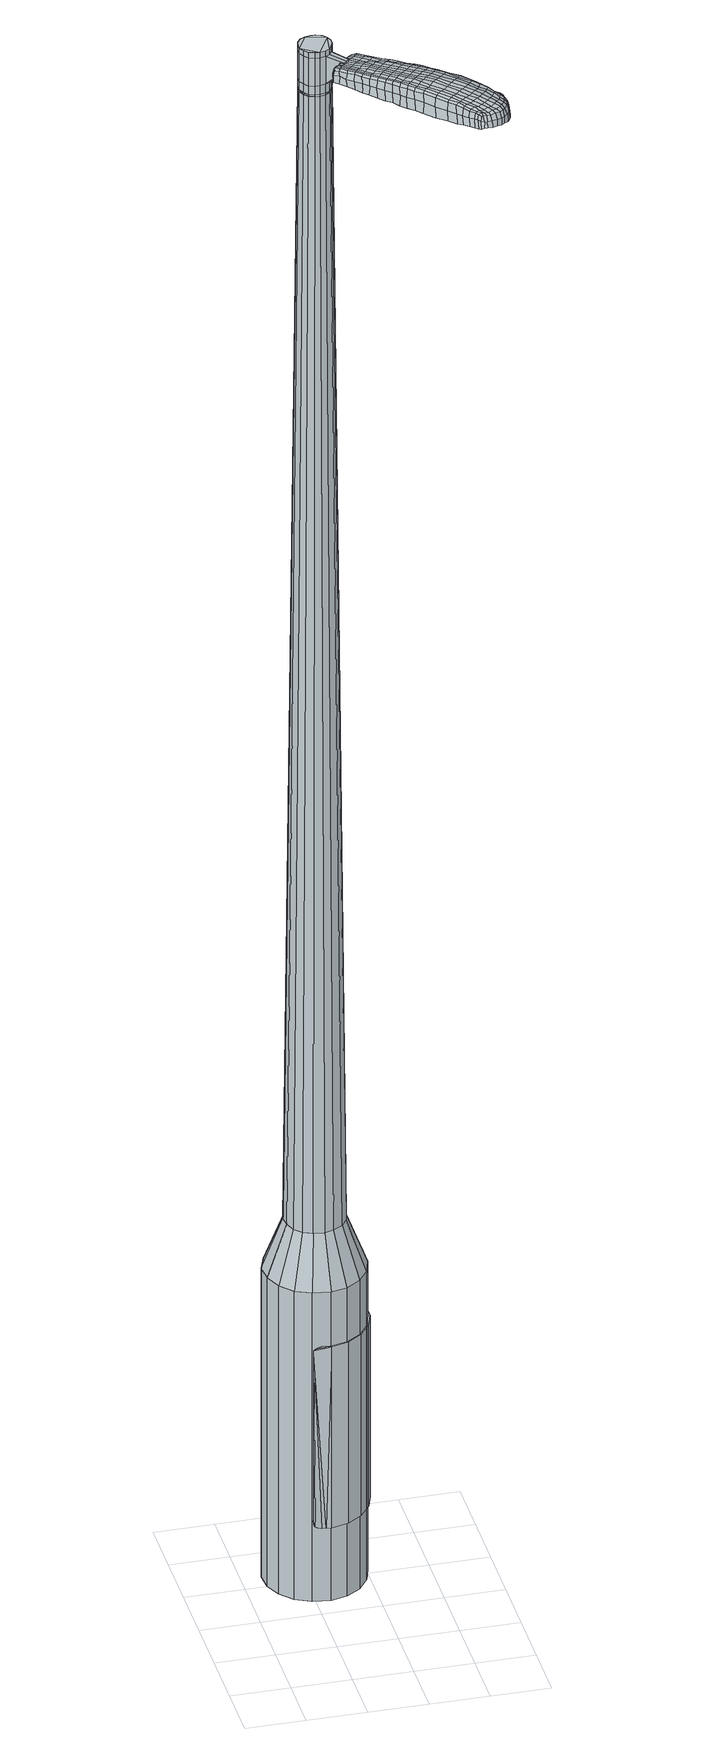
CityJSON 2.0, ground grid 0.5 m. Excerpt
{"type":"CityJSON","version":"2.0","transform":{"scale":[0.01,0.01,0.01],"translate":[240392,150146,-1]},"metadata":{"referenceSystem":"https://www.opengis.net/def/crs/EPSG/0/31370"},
"CityObjects":{
"object1":{"type":"GenericCityObject","attributes":{"cluster":937,"mean_distance_to_centroid":0.138,"new_centroid_x":240392.57,"new_centroid_y":150147.6,"mean_distance_to_camera":4.76,"H1":-11.24,"H2":6.72,"Z_final":114.76,"cluster2":-1,"proj_x":240388.81,"proj_y":150151.13,"id_line":64296,"bearing_l":223.19,"distance":5.16,"orientation":"left","G_obj":313.19},"geometry":[{"type":"MultiSurface","lod":"2","boundaries":[[[0,1,2,3]],[[1,4,5,2]],[[4,6,7,5]],[[6,8,9,7]],[[8,10,11,9]],[[10,12,13,11]],[[12,14,15,13]],[[14,16,17,15]],[[16,18,19,17]],[[18,20,21,19]],[[20,22,23,21]],[[22,24,25,23]],[[24,26,27,25]],[[26,28,29,27]],[[28,30,31,29]],[[30,32,33,31]],[[32,34,35,33]],[[34,0,3,35]],[[36,37,38,39]],[[38,40,41,42]],[[41,43,42]],[[42,44,45,46]],[[45,47,46]],[[46,48,49,50]],[[49,51,50]],[[42,46,50,38]],[[50,52,39,38]],[[53,36,39]],[[2,5,7,35]],[[7,9,11,15]],[[11,13,15]],[[15,17,19,23]],[[19,21,23]],[[23,25,27,31]],[[27,29,31]],[[15,23,31,7]],[[31,33,35,7]],[[3,2,35]],[[1,0,54,55]],[[0,34,56,54]],[[34,32,57,56]],[[32,30,58,57]],[[30,28,59,58]],[[28,26,60,59]],[[26,24,61,60]],[[24,22,62,61]],[[22,20,63,62]],[[20,18,64,63]],[[18,16,65,64]],[[16,14,66,65]],[[14,12,67,66]],[[12,10,68,67]],[[10,8,69,68]],[[8,6,70,69]],[[6,4,71,70]],[[4,1,55,71]],[[55,54,72,73]],[[54,56,74,72]],[[56,57,75,74]],[[57,58,76,75]],[[58,59,77,76]],[[59,60,78,77]],[[60,61,79,78]],[[61,62,80,79]],[[62,63,81,80]],[[63,64,82,81]],[[64,65,83,82]],[[65,66,84,83]],[[66,67,85,84]],[[67,68,86,85]],[[68,69,87,86]],[[69,70,88,87]],[[70,71,89,88]],[[71,55,73,89]],[[90,91,92,73]],[[74,93,91,90]],[[94,95,93,74]],[[96,97,95,94]],[[98,99,97,96]],[[100,101,99,98]],[[102,103,101,100]],[[80,104,103,102]],[[81,105,104,80]],[[106,107,105,81]],[[108,109,107,106]],[[110,111,109,108]],[[112,113,111,110]],[[114,115,113,112]],[[116,117,115,114]],[[118,119,117,116]],[[89,120,119,118]],[[73,92,120,89]],[[121,122,123,124]],[[125,121,124,126]],[[127,125,126,128]],[[129,127,128,130]],[[131,129,130,132]],[[133,131,132,134]],[[135,133,134,136]],[[137,135,136,138]],[[139,137,138,140]],[[141,139,140,142]],[[143,141,142,144]],[[145,143,144,146]],[[147,145,146,148]],[[149,147,148,150]],[[151,149,150,152]],[[153,151,152,154]],[[72,90,73]],[[72,74,90]],[[75,94,74]],[[75,76,96,94]],[[76,77,98,96]],[[77,78,100,98]],[[78,79,102,100]],[[79,80,102]],[[82,106,81]],[[82,83,108,106]],[[83,84,110,108]],[[84,85,112,110]],[[85,86,114,112]],[[86,87,116,114]],[[87,88,118,116]],[[88,89,118]],[[155,92,91]],[[156,119,120]],[[156,157,117,119]],[[157,158,115,117]],[[158,159,113,115]],[[159,160,111,113]],[[160,161,109,111]],[[161,162,107,109]],[[162,105,107]],[[163,103,104]],[[163,164,101,103]],[[164,165,99,101]],[[165,166,97,99]],[[166,167,95,97]],[[167,93,95]],[[155,91,93]],[[39,52,153,168]],[[92,155,169,154]],[[53,39,168,122]],[[155,93,123,169]],[[36,53,122,121]],[[93,167,124,123]],[[37,36,121,125]],[[167,166,126,124]],[[38,37,125,127]],[[166,165,128,126]],[[40,38,127,129]],[[165,164,130,128]],[[41,40,129,131]],[[164,163,132,130]],[[43,41,131,133]],[[163,104,134,132]],[[42,43,133,135]],[[104,105,136,134]],[[44,42,135,137]],[[105,162,138,136]],[[45,44,137,139]],[[162,161,140,138]],[[47,45,139,141]],[[161,160,142,140]],[[46,47,141,143]],[[160,159,144,142]],[[48,46,143,145]],[[159,158,146,144]],[[49,48,145,147]],[[158,157,148,146]],[[51,49,147,149]],[[157,156,150,148]],[[50,51,149,151]],[[156,120,152,150]],[[52,50,151,153]],[[120,92,154,152]],[[153,154,170,171]],[[154,169,172,170]],[[169,123,173,172]],[[123,122,174,173]],[[122,168,175,174]],[[168,153,171,175]],[[176,177,178,179]],[[180,176,179,181]],[[176,180,182,183]],[[177,176,183,184]],[[185,186,187,188]],[[189,185,188,190]],[[185,189,191,192]],[[186,185,192,193]],[[194,195,196,197]],[[198,194,197,199]],[[194,198,200,201]],[[195,194,201,202]],[[203,204,205,206]],[[207,203,206,208]],[[203,207,209,210]],[[204,203,210,211]],[[212,213,214,215]],[[216,212,215,217]],[[212,216,218,219]],[[213,212,219,220]],[[221,222,223,224]],[[225,221,224,226]],[[221,225,227,228]],[[222,221,228,229]],[[230,231,232,233]],[[222,230,233,223]],[[230,222,229,234]],[[231,230,234,235]],[[236,237,238,239]],[[231,236,239,232]],[[236,231,235,240]],[[237,236,240,241]],[[242,180,181,243]],[[237,242,243,238]],[[242,237,241,244]],[[180,242,244,182]],[[245,246,247,248]],[[249,245,248,250]],[[245,249,251,252]],[[246,245,252,253]],[[254,255,256,257]],[[246,254,257,247]],[[254,246,253,258]],[[255,254,258,259]],[[260,261,262,263]],[[255,260,263,256]],[[260,255,259,264]],[[261,260,264,265]],[[266,267,268,269]],[[261,266,269,262]],[[266,261,265,270]],[[267,266,270,271]],[[272,177,184,273]],[[267,272,273,268]],[[272,267,271,274]],[[177,272,274,178]],[[275,276,277,278]],[[279,275,278,280]],[[275,279,281,282]],[[276,275,282,283]],[[284,285,286,287]],[[276,284,287,277]],[[284,276,283,288]],[[285,284,288,289]],[[290,291,292,293]],[[285,290,293,286]],[[290,285,289,294]],[[291,290,294,295]],[[296,189,190,297]],[[291,296,297,292]],[[296,291,295,298]],[[189,296,298,191]],[[299,300,301,302]],[[303,299,302,304]],[[299,303,305,306]],[[300,299,306,307]],[[308,309,310,311]],[[300,308,311,301]],[[308,300,307,312]],[[309,308,312,313]],[[314,315,316,317]],[[309,314,317,310]],[[314,309,313,318]],[[315,314,318,319]],[[320,321,322,323]],[[315,320,323,316]],[[320,315,319,324]],[[321,320,324,325]],[[326,186,193,327]],[[321,326,327,322]],[[326,321,325,328]],[[186,326,328,187]],[[329,215,214,330]],[[331,329,330,332]],[[329,331,333,334]],[[215,329,334,217]],[[335,331,332,336]],[[337,335,336,338]],[[335,337,339,340]],[[331,335,340,333]],[[341,337,338,342]],[[343,341,342,344]],[[341,343,345,346]],[[337,341,346,339]],[[347,343,344,348]],[[349,347,348,350]],[[347,349,351,352]],[[343,347,352,345]],[[353,349,350,354]],[[204,353,354,205]],[[353,204,211,355]],[[349,353,355,351]],[[356,357,202,201]],[[358,356,201,200]],[[356,358,359,360]],[[357,356,360,361]],[[362,363,361,360]],[[364,362,360,359]],[[362,364,365,366]],[[363,362,366,367]],[[368,369,367,366]],[[370,368,366,365]],[[368,370,371,372]],[[369,368,372,373]],[[374,375,373,372]],[[376,374,372,371]],[[374,376,209,207]],[[375,374,207,208]],[[377,378,379,380]],[[279,377,380,281]],[[377,279,280,381]],[[378,377,381,382]],[[383,198,199,384]],[[378,383,384,379]],[[383,378,382,385]],[[198,383,385,200]],[[386,387,388,389]],[[225,386,389,227]],[[386,225,226,390]],[[387,386,390,391]],[[392,393,394,395]],[[387,392,395,388]],[[392,387,391,396]],[[393,392,396,397]],[[398,195,202,399]],[[393,398,399,394]],[[398,393,397,400]],[[195,398,400,196]],[[401,402,403,404]],[[183,401,404,184]],[[401,183,182,405]],[[402,401,405,406]],[[407,408,409,410]],[[402,407,410,403]],[[407,402,406,411]],[[408,407,411,412]],[[413,206,205,414]],[[408,413,414,409]],[[413,408,412,415]],[[206,413,415,208]],[[416,417,418,419]],[[188,416,419,190]],[[416,188,187,420]],[[417,416,420,421]],[[422,210,209,423]],[[417,422,423,418]],[[422,417,421,424]],[[210,422,424,211]],[[425,426,427,428]],[[303,425,428,305]],[[425,303,304,429]],[[426,425,429,430]],[[431,216,217,432]],[[426,431,432,427]],[[431,426,430,433]],[[216,431,433,218]],[[434,435,436,437]],[[249,434,437,251]],[[434,249,250,438]],[[435,434,438,439]],[[440,441,442,443]],[[435,440,443,436]],[[440,435,439,444]],[[441,440,444,445]],[[446,213,220,447]],[[441,446,447,442]],[[446,441,445,448]],[[213,446,448,214]],[[449,450,439,438]],[[248,449,438,250]],[[449,248,247,451]],[[450,449,451,452]],[[453,454,445,444]],[[450,453,444,439]],[[453,450,452,455]],[[454,453,455,456]],[[457,330,214,448]],[[454,457,448,445]],[[457,454,456,458]],[[330,457,458,332]],[[459,460,461,462]],[[306,459,462,307]],[[459,306,305,428]],[[460,459,428,427]],[[463,334,333,464]],[[460,463,464,461]],[[463,460,427,432]],[[334,463,432,217]],[[465,466,452,451]],[[257,465,451,247]],[[465,257,256,467]],[[466,465,467,468]],[[469,470,456,455]],[[466,469,455,452]],[[469,466,468,471]],[[470,469,471,472]],[[473,336,332,458]],[[470,473,458,456]],[[473,470,472,474]],[[336,473,474,338]],[[475,476,477,478]],[[312,475,478,313]],[[475,312,307,462]],[[476,475,462,461]],[[479,340,339,480]],[[476,479,480,477]],[[479,476,461,464]],[[340,479,464,333]],[[481,482,468,467]],[[263,481,467,256]],[[481,263,262,483]],[[482,481,483,484]],[[485,486,472,471]],[[482,485,471,468]],[[485,482,484,487]],[[486,485,487,488]],[[489,342,338,474]],[[486,489,474,472]],[[489,486,488,490]],[[342,489,490,344]],[[491,492,493,494]],[[318,491,494,319]],[[491,318,313,478]],[[492,491,478,477]],[[495,346,345,496]],[[492,495,496,493]],[[495,492,477,480]],[[346,495,480,339]],[[497,498,484,483]],[[269,497,483,262]],[[497,269,268,499]],[[498,497,499,500]],[[501,502,488,487]],[[498,501,487,484]],[[501,498,500,503]],[[502,501,503,504]],[[505,348,344,490]],[[502,505,490,488]],[[505,502,504,506]],[[348,505,506,350]],[[507,508,509,510]],[[324,507,510,325]],[[507,324,319,494]],[[508,507,494,493]],[[511,352,351,512]],[[508,511,512,509]],[[511,508,493,496]],[[352,511,496,345]],[[513,514,500,499]],[[273,513,499,268]],[[513,273,184,404]],[[514,513,404,403]],[[515,516,504,503]],[[514,515,503,500]],[[515,514,403,410]],[[516,515,410,409]],[[517,354,350,506]],[[516,517,506,504]],[[517,516,409,414]],[[354,517,414,205]],[[518,519,421,420]],[[328,518,420,187]],[[518,328,325,510]],[[519,518,510,509]],[[520,355,211,424]],[[519,520,424,421]],[[520,519,509,512]],[[355,520,512,351]],[[521,522,382,381]],[[278,521,381,280]],[[521,278,277,523]],[[522,521,523,524]],[[525,358,200,385]],[[522,525,385,382]],[[525,522,524,526]],[[358,525,526,359]],[[527,528,529,530]],[[228,527,530,229]],[[527,228,227,389]],[[528,527,389,388]],[[531,532,533,534]],[[528,531,534,529]],[[531,528,388,395]],[[532,531,395,394]],[[535,357,361,536]],[[532,535,536,533]],[[535,532,394,399]],[[357,535,399,202]],[[537,538,524,523]],[[287,537,523,277]],[[537,287,286,539]],[[538,537,539,540]],[[541,364,359,526]],[[538,541,526,524]],[[541,538,540,542]],[[364,541,542,365]],[[543,544,545,546]],[[234,543,546,235]],[[543,234,229,530]],[[544,543,530,529]],[[547,548,549,550]],[[544,547,550,545]],[[547,544,529,534]],[[548,547,534,533]],[[551,363,367,552]],[[548,551,552,549]],[[551,548,533,536]],[[363,551,536,361]],[[553,554,540,539]],[[293,553,539,286]],[[553,293,292,555]],[[554,553,555,556]],[[557,370,365,542]],[[554,557,542,540]],[[557,554,556,558]],[[370,557,558,371]],[[559,560,561,562]],[[240,559,562,241]],[[559,240,235,546]],[[560,559,546,545]],[[563,564,565,566]],[[560,563,566,561]],[[563,560,545,550]],[[564,563,550,549]],[[567,369,373,568]],[[564,567,568,565]],[[567,564,549,552]],[[369,567,552,367]],[[569,570,556,555]],[[297,569,555,292]],[[569,297,190,419]],[[570,569,419,418]],[[571,376,371,558]],[[570,571,558,556]],[[571,570,418,423]],[[376,571,423,209]],[[572,573,406,405]],[[244,572,405,182]],[[572,244,241,562]],[[573,572,562,561]],[[574,575,412,411]],[[573,574,411,406]],[[574,573,561,566]],[[575,574,566,565]],[[576,375,208,415]],[[575,576,415,412]],[[576,575,565,568]],[[375,576,568,373]],[[577,578,579,580]],[[580,579,581,582]],[[583,581,579,584]],[[584,579,578,585]],[[586,587,588,589]],[[589,588,590,591]],[[592,590,588,593]],[[593,588,587,594]],[[595,596,597,598]],[[598,597,599,600]],[[601,599,597,602]],[[602,597,596,603]],[[604,605,606,607]],[[607,606,608,609]],[[610,608,606,611]],[[611,606,605,612]],[[613,614,615,616]],[[616,615,617,618]],[[619,617,615,620]],[[620,615,614,621]],[[622,623,624,625]],[[625,624,626,627]],[[628,626,624,629]],[[629,624,623,630]],[[631,632,633,634]],[[634,633,623,622]],[[630,623,633,635]],[[635,633,632,636]],[[637,638,639,640]],[[640,639,632,631]],[[636,632,639,641]],[[641,639,638,642]],[[582,581,643,644]],[[644,643,638,637]],[[642,638,643,645]],[[645,643,581,583]],[[646,647,648,649]],[[649,648,650,651]],[[652,650,648,653]],[[653,648,647,654]],[[655,656,657,658]],[[658,657,647,646]],[[654,647,657,659]],[[659,657,656,660]],[[661,662,663,664]],[[664,663,656,655]],[[660,656,663,665]],[[665,663,662,666]],[[667,668,669,670]],[[670,669,662,661]],[[666,662,669,671]],[[671,669,668,672]],[[585,578,673,674]],[[674,673,668,667]],[[672,668,673,675]],[[675,673,578,577]],[[676,677,678,679]],[[679,678,680,681]],[[682,680,678,683]],[[683,678,677,684]],[[685,686,687,688]],[[688,687,677,676]],[[684,677,687,689]],[[689,687,686,690]],[[691,692,693,694]],[[694,693,686,685]],[[690,686,693,695]],[[695,693,692,696]],[[591,590,697,698]],[[698,697,692,691]],[[696,692,697,699]],[[699,697,590,592]],[[700,701,702,703]],[[703,702,704,705]],[[706,704,702,707]],[[707,702,701,708]],[[709,710,711,712]],[[712,711,701,700]],[[708,701,711,713]],[[713,711,710,714]],[[715,716,717,718]],[[718,717,710,709]],[[714,710,717,719]],[[719,717,716,720]],[[721,722,723,724]],[[724,723,716,715]],[[720,716,723,725]],[[725,723,722,726]],[[594,587,727,728]],[[728,727,722,721]],[[726,722,727,729]],[[729,727,587,586]],[[613,616,730,731]],[[731,730,732,733]],[[734,732,730,735]],[[735,730,616,618]],[[733,732,736,737]],[[737,736,738,739]],[[740,738,736,741]],[[741,736,732,734]],[[739,738,742,743]],[[743,742,744,745]],[[746,744,742,747]],[[747,742,738,740]],[[745,744,748,749]],[[749,748,750,751]],[[752,750,748,753]],[[753,748,744,746]],[[751,750,754,755]],[[755,754,605,604]],[[612,605,754,756]],[[756,754,750,752]],[[603,757,758,602]],[[602,758,759,601]],[[760,759,758,761]],[[761,758,757,762]],[[762,763,764,761]],[[761,764,765,760]],[[766,765,764,767]],[[767,764,763,768]],[[768,769,770,767]],[[767,770,771,766]],[[772,771,770,773]],[[773,770,769,774]],[[774,775,776,773]],[[773,776,777,772]],[[610,777,776,608]],[[608,776,775,609]],[[778,779,780,781]],[[781,780,680,682]],[[681,680,780,782]],[[782,780,779,783]],[[600,599,784,785]],[[785,784,779,778]],[[783,779,784,786]],[[786,784,599,601]],[[787,788,789,790]],[[790,789,626,628]],[[627,626,789,791]],[[791,789,788,792]],[[793,794,795,796]],[[796,795,788,787]],[[792,788,795,797]],[[797,795,794,798]],[[603,596,799,800]],[[800,799,794,793]],[[798,794,799,801]],[[801,799,596,595]],[[802,803,804,805]],[[805,804,584,585]],[[583,584,804,806]],[[806,804,803,807]],[[808,809,810,811]],[[811,810,803,802]],[[807,803,810,812]],[[812,810,809,813]],[[604,607,814,815]],[[815,814,809,808]],[[813,809,814,816]],[[816,814,607,609]],[[817,818,819,820]],[[820,819,589,591]],[[586,589,819,821]],[[821,819,818,822]],[[610,611,823,824]],[[824,823,818,817]],[[822,818,823,825]],[[825,823,611,612]],[[826,827,828,829]],[[829,828,704,706]],[[705,704,828,830]],[[830,828,827,831]],[[618,617,832,833]],[[833,832,827,826]],[[831,827,832,834]],[[834,832,617,619]],[[835,836,650,652]],[[651,650,836,837]],[[837,836,838]],[[839,840,841,842]],[[842,841,836,835]],[[838,836,841,843]],[[843,841,840,844]],[[621,614,845,846]],[[846,845,840,839]],[[844,840,845,847]],[[847,845,614,613]],[[838,848,849,837]],[[837,849,649,651]],[[646,649,849,850]],[[849,848,850]],[[844,851,852,843]],[[843,852,848,838]],[[850,848,852,853]],[[853,852,851,854]],[[613,731,171,847]],[[847,171,851,844]],[[854,851,171,855]],[[855,171,731,733]],[[856,857,858,859]],[[859,858,707,708]],[[706,707,858,829]],[[829,858,857,826]],[[734,735,860,861]],[[861,860,857,856]],[[826,857,860,833]],[[833,860,735,618]],[[862,863,850]],[[850,863,658,646]],[[655,658,863,864]],[[864,863,862,865]],[[854,866,867,853]],[[853,867,862,850]],[[865,862,867,868]],[[868,867,866,869]],[[733,737,870,855]],[[855,870,866,854]],[[869,866,870,871]],[[871,870,737,739]],[[872,873,874,875]],[[875,874,713,714]],[[708,713,874,859]],[[859,874,873,856]],[[740,741,876,877]],[[877,876,873,872]],[[856,873,876,861]],[[861,876,741,734]],[[865,878,879,864]],[[864,879,664,655]],[[661,664,879,880]],[[880,879,878,881]],[[869,882,883,868]],[[868,883,878,865]],[[881,878,883,884]],[[884,883,882,885]],[[739,743,886,871]],[[871,886,882,869]],[[885,882,886,887]],[[887,886,743,745]],[[888,889,890,891]],[[891,890,719,720]],[[714,719,890,875]],[[875,890,889,872]],[[746,747,892,893]],[[893,892,889,888]],[[872,889,892,877]],[[877,892,747,740]],[[881,894,895,880]],[[880,895,670,661]],[[667,670,895,896]],[[896,895,894,897]],[[885,898,899,884]],[[884,899,894,881]],[[897,894,899,900]],[[900,899,898,901]],[[745,749,902,887]],[[887,902,898,885]],[[901,898,902,903]],[[903,902,749,751]],[[904,905,906,907]],[[907,906,725,726]],[[720,725,906,891]],[[891,906,905,888]],[[752,753,908,909]],[[909,908,905,904]],[[888,905,908,893]],[[893,908,753,746]],[[897,910,911,896]],[[896,911,674,667]],[[585,674,911,805]],[[805,911,910,802]],[[901,912,913,900]],[[900,913,910,897]],[[802,910,913,811]],[[811,913,912,808]],[[751,755,914,903]],[[903,914,912,901]],[[808,912,914,815]],[[815,914,755,604]],[[822,915,916,821]],[[821,916,729,586]],[[726,729,916,907]],[[907,916,915,904]],[[612,756,917,825]],[[825,917,915,822]],[[904,915,917,909]],[[909,917,756,752]],[[783,918,919,782]],[[782,919,679,681]],[[676,679,919,920]],[[920,919,918,921]],[[601,759,922,786]],[[786,922,918,783]],[[921,918,922,923]],[[923,922,759,760]],[[924,925,926,927]],[[927,926,629,630]],[[628,629,926,790]],[[790,926,925,787]],[[928,929,930,931]],[[931,930,925,924]],[[787,925,930,796]],[[796,930,929,793]],[[762,757,932,933]],[[933,932,929,928]],[[793,929,932,800]],[[800,932,757,603]],[[921,934,935,920]],[[920,935,688,676]],[[685,688,935,936]],[[936,935,934,937]],[[760,765,938,923]],[[923,938,934,921]],[[937,934,938,939]],[[939,938,765,766]],[[940,941,942,943]],[[943,942,635,636]],[[630,635,942,927]],[[927,942,941,924]],[[944,945,946,947]],[[947,946,941,940]],[[924,941,946,931]],[[931,946,945,928]],[[768,763,948,949]],[[949,948,945,944]],[[928,945,948,933]],[[933,948,763,762]],[[937,950,951,936]],[[936,951,694,685]],[[691,694,951,952]],[[952,951,950,953]],[[766,771,954,939]],[[939,954,950,937]],[[953,950,954,955]],[[955,954,771,772]],[[956,957,958,959]],[[959,958,641,642]],[[636,641,958,943]],[[943,958,957,940]],[[960,961,962,963]],[[963,962,957,956]],[[940,957,962,947]],[[947,962,961,944]],[[774,769,964,965]],[[965,964,961,960]],[[944,961,964,949]],[[949,964,769,768]],[[953,966,967,952]],[[952,967,698,691]],[[591,698,967,820]],[[820,967,966,817]],[[772,777,968,955]],[[955,968,966,953]],[[817,966,968,824]],[[824,968,777,610]],[[807,969,970,806]],[[806,970,645,583]],[[642,645,970,959]],[[959,970,969,956]],[[813,971,972,812]],[[812,972,969,807]],[[956,969,972,963]],[[963,972,971,960]],[[609,775,973,816]],[[816,973,971,813]],[[960,971,973,965]],[[965,973,775,774]],[[577,580,179,178]],[[580,582,181,179]],[[592,593,192,191]],[[593,594,193,192]],[[595,598,197,196]],[[598,600,199,197]],[[619,620,219,218]],[[620,621,220,219]],[[622,625,224,223]],[[625,627,226,224]],[[631,634,233,232]],[[634,622,223,233]],[[637,640,239,238]],[[640,631,232,239]],[[582,644,243,181]],[[644,637,238,243]],[[652,653,252,251]],[[653,654,253,252]],[[654,659,258,253]],[[659,660,259,258]],[[660,665,264,259]],[[665,666,265,264]],[[666,671,270,265]],[[671,672,271,270]],[[672,675,274,271]],[[675,577,178,274]],[[682,683,282,281]],[[683,684,283,282]],[[684,689,288,283]],[[689,690,289,288]],[[690,695,294,289]],[[695,696,295,294]],[[696,699,298,295]],[[699,592,191,298]],[[700,703,302,301]],[[703,705,304,302]],[[709,712,311,310]],[[712,700,301,311]],[[715,718,317,316]],[[718,709,310,317]],[[721,724,323,322]],[[724,715,316,323]],[[594,728,327,193]],[[728,721,322,327]],[[778,781,380,379]],[[781,682,281,380]],[[600,785,384,199]],[[785,778,379,384]],[[627,791,390,226]],[[791,792,391,390]],[[792,797,396,391]],[[797,798,397,396]],[[798,801,400,397]],[[801,595,196,400]],[[705,830,429,304]],[[830,831,430,429]],[[831,834,433,430]],[[834,619,218,433]],[[835,437,436]],[[835,652,251,437]],[[839,842,443,442]],[[842,835,436,443]],[[621,846,447,220]],[[846,839,442,447]],[[974,975,976,977]],[[978,979,977,976]],[[980,981,982,983]],[[984,985,986,987]],[[975,988,989,976]],[[990,978,976,989]],[[991,980,983,992]],[[993,994,985,984]],[[988,995,996,989]],[[996,997,990,989]],[[998,991,992,999]],[[1000,994,993,1001]],[[995,1002,1003,996]],[[1003,1004,997,996]],[[1005,998,999,1006]],[[1007,1000,1001,1008]],[[1009,1010,1011,1012]],[[1013,1014,1010,1009]],[[1013,1015,1016,1014]],[[1015,1017,1018,1016]],[[1019,1020,1021,1022]],[[1023,1024,1020,1019]],[[1025,1026,1024,1023]],[[1027,1028,1026,1025]],[[1022,1011,1010,1019]],[[1019,1010,1014,1023]],[[1014,1016,1025,1023]],[[1016,1018,1027,1025]],[[983,982,979,978]],[[992,983,978,990]],[[997,999,992,990]],[[1004,1006,999,997]],[[984,987,981,980]],[[993,984,980,991]],[[1001,993,991,998]],[[1008,1001,998,1005]],[[985,1009,1012,986]],[[994,1013,1009,985]],[[1015,1013,994,1000]],[[1017,1015,1000,1007]],[[1029,1030,1031,1032]],[[1031,1033,1034,1035]],[[1031,1035,1036,1037]],[[1031,1037,1032]],[[1038,1029,1032,1039]],[[1040,1039,1032,1041]],[[1042,1041,1032]],[[1043,1031,1030,1044]],[[1045,1043,1044,1046]],[[1047,1045,1046,1048]],[[1049,1047,1048,1050]],[[1051,1049,1050,1052]],[[1052,1053,1054,1055]],[[1052,1055,1056,1057]],[[1052,1057,1058,1059]],[[1058,1060,1061,1062]],[[1058,1062,1063,1064]],[[1058,1064,1059]],[[1052,1059,1051]],[[1065,1066,1030,1029]],[[1067,1068,1033,1031]],[[1069,1070,1042,1032]],[[1066,1071,1044,1030]],[[1072,1067,1031,1043]],[[1071,1073,1046,1044]],[[1074,1072,1043,1045]],[[1073,1075,1048,1046]],[[1076,1074,1045,1047]],[[1075,1077,1050,1048]],[[1078,1076,1047,1049]],[[1077,1079,1052,1050]],[[1080,1078,1049,1051]],[[1079,1081,1053,1052]],[[1082,1083,1060,1058]],[[1084,1080,1051,1059]],[[1054,1053,1081,1085]],[[1055,1054,1085,1086]],[[1056,1055,1086,1087]],[[1057,1056,1087,1088]],[[1058,1057,1088,1082]],[[1089,1065,1029,1038]],[[1090,1089,1038,1039]],[[1091,1090,1039,1040]],[[1092,1091,1040,1041]],[[1070,1092,1041,1042]],[[1034,1033,1068,1093]],[[1061,1060,1083,1094]],[[1035,1034,1093,1095]],[[1036,1035,1095,1096]],[[1037,1036,1096,1097]],[[1032,1037,1097,1069]],[[1062,1061,1094,1098]],[[1063,1062,1098,1099]],[[1064,1063,1099,1100]],[[1059,1064,1100,1084]]]}]}
},
"vertices":[
[88,129,384],[76,121,384],[76,121,96],[88,129,96],[62,118,384],[62,118,96],[47,120,384],[47,120,96],[34,126,384],[34,126,96],[24,137,384],[24,137,96],[18,150,384],[18,150,96],[17,165,384],[17,165,96],[22,179,384],[22,179,96],[30,191,384],[30,191,96],[43,199,384],[43,199,96],[57,202,384],[57,202,96],[72,201,384],[72,201,96],[85,194,384],[85,194,96],[95,183,384],[95,183,96],[101,170,384],[101,170,96],[101,155,384],[101,155,96],[97,141,384],[97,141,96],[73,158,1524],[73,163,1524],[71,167,1524],[69,150,1524],[68,171,1524],[63,173,1524],[54,172,1524],[59,173,1524],[50,170,1524],[47,166,1524],[46,157,1524],[46,162,1524],[48,153,1524],[51,149,1524],[60,147,1524],[56,147,1524],[65,148,1524],[71,154,1524],[77,142,429],[69,137,429],[82,149,429],[84,157,429],[84,166,429],[81,174,429],[75,180,429],[67,184,429],[58,185,429],[50,183,429],[42,178,429],[37,171,429],[34,163,429],[35,154,429],[38,146,429],[44,140,429],[52,136,429],[61,135,429],[69,150,1483],[65,148,1483],[71,154,1483],[73,158,1483],[73,163,1483],[71,167,1483],[68,171,1483],[63,173,1483],[59,173,1483],[54,172,1483],[50,170,1483],[47,166,1483],[46,162,1483],[46,157,1483],[48,153,1483],[51,149,1483],[56,147,1483],[60,147,1483],[68,151,1483],[68,151,1485],[65,148,1485],[71,154,1485],[72,158,1483],[72,158,1485],[72,163,1483],[72,163,1485],[70,167,1483],[70,167,1485],[67,170,1483],[67,170,1485],[63,172,1483],[63,172,1485],[59,173,1485],[54,172,1485],[51,169,1483],[51,169,1485],[48,166,1483],[48,166,1485],[47,162,1483],[47,162,1485],[47,157,1483],[47,157,1485],[49,153,1483],[49,153,1485],[52,150,1483],[52,150,1485],[56,148,1483],[56,148,1485],[60,147,1485],[73,158,1519],[71,154,1519],[71,154,1493],[73,158,1493],[73,163,1519],[73,163,1493],[71,167,1519],[71,167,1493],[68,171,1519],[68,171,1493],[63,173,1519],[63,173,1493],[59,173,1519],[59,173,1493],[54,172,1519],[54,172,1493],[50,170,1519],[50,170,1493],[47,166,1519],[47,166,1493],[46,162,1519],[46,162,1493],[46,157,1519],[46,157,1493],[48,153,1519],[48,153,1493],[51,149,1519],[51,149,1493],[56,147,1519],[56,147,1493],[60,147,1519],[60,147,1493],[65,148,1519],[65,148,1493],[69,150,1485],[56,147,1485],[51,149,1485],[48,153,1485],[46,157,1485],[46,162,1485],[47,166,1485],[50,170,1485],[63,173,1485],[68,171,1485],[71,167,1485],[73,163,1485],[73,158,1485],[69,150,1519],[69,150,1493],[79,134,1513],[79,134,1518],[81,137,1513],[84,139,1513],[84,139,1518],[81,137,1518],[118,69,1519],[113,75,1518],[113,73,1509],[118,67,1510],[124,63,1519],[123,61,1510],[124,65,1526],[118,71,1525],[114,76,1525],[146,95,1519],[141,100,1518],[139,100,1525],[144,95,1525],[152,89,1519],[150,89,1526],[154,89,1510],[148,95,1510],[143,100,1509],[184,30,1519],[181,27,1519],[181,27,1513],[184,29,1513],[186,33,1519],[187,33,1513],[185,35,1524],[182,31,1524],[180,29,1524],[133,84,1530],[128,89,1529],[125,87,1529],[130,82,1530],[139,77,1531],[137,75,1531],[142,80,1530],[136,86,1530],[130,92,1529],[77,143,1512],[75,141,1512],[76,140,1517],[78,142,1517],[80,145,1512],[80,144,1517],[80,144,1506],[78,142,1506],[76,140,1506],[159,27,1519],[157,29,1519],[157,27,1512],[159,25,1512],[161,26,1518],[161,24,1512],[162,27,1522],[160,28,1523],[158,30,1524],[153,32,1519],[149,36,1519],[149,34,1512],[153,30,1512],[154,33,1524],[150,37,1525],[145,40,1519],[139,46,1519],[139,44,1511],[145,38,1511],[145,42,1526],[140,47,1526],[131,54,1519],[131,52,1510],[132,56,1526],[71,126,1513],[75,120,1513],[76,121,1518],[71,127,1517],[67,130,1512],[68,130,1516],[67,129,1506],[70,124,1507],[75,119,1507],[80,114,1514],[85,108,1515],[85,110,1520],[81,116,1519],[80,113,1507],[85,107,1507],[90,103,1515],[94,97,1516],[95,99,1522],[90,104,1521],[89,101,1508],[94,95,1508],[99,91,1517],[104,86,1517],[104,87,1524],[100,93,1523],[99,89,1508],[104,84,1509],[109,80,1518],[109,82,1524],[108,78,1509],[186,51,1519],[184,54,1519],[183,53,1524],[185,50,1523],[187,49,1518],[186,49,1522],[189,49,1512],[188,51,1512],[186,54,1512],[181,57,1519],[178,62,1519],[176,61,1525],[180,57,1524],[183,58,1512],[179,62,1512],[174,67,1519],[168,72,1519],[167,72,1526],[172,66,1526],[176,67,1511],[170,72,1511],[160,81,1519],[159,80,1526],[162,81,1510],[93,146,1513],[98,141,1513],[100,141,1507],[94,147,1507],[88,150,1512],[90,150,1506],[89,149,1516],[91,146,1517],[97,141,1518],[104,136,1514],[109,131,1515],[111,131,1507],[105,136,1507],[102,136,1519],[108,131,1520],[115,126,1515],[120,121,1516],[122,121,1508],[116,126,1508],[113,125,1521],[118,120,1522],[125,116,1517],[131,110,1517],[133,111,1509],[127,116,1508],[124,115,1523],[129,110,1524],[136,105,1518],[138,106,1509],[134,105,1524],[82,138,1519],[80,136,1519],[87,132,1520],[85,131,1520],[89,134,1520],[84,140,1519],[92,127,1522],[90,125,1522],[97,121,1523],[95,120,1523],[100,124,1523],[94,129,1521],[102,116,1524],[100,114,1524],[107,111,1525],[105,109,1525],[110,113,1525],[105,118,1524],[113,105,1526],[110,103,1526],[118,100,1527],[115,98,1527],[120,102,1527],[115,108,1526],[123,95,1528],[120,92,1528],[125,97,1528],[180,33,1527],[178,31,1527],[183,37,1526],[180,40,1527],[177,37,1528],[175,34,1528],[173,41,1529],[170,39,1529],[175,45,1528],[171,50,1530],[168,47,1530],[165,44,1530],[163,52,1531],[160,49,1531],[166,55,1530],[160,62,1531],[157,59,1531],[154,56,1531],[148,68,1531],[145,65,1531],[151,71,1531],[188,46,1518],[188,43,1519],[189,43,1513],[189,47,1513],[186,47,1523],[187,44,1523],[187,38,1519],[188,38,1513],[186,39,1524],[164,25,1518],[166,24,1518],[166,26,1523],[163,26,1523],[163,23,1513],[166,23,1513],[170,24,1519],[174,24,1519],[173,26,1524],[169,25,1523],[170,23,1513],[174,24,1513],[178,26,1519],[177,27,1524],[178,25,1513],[119,72,1528],[121,73,1528],[116,79,1528],[115,78,1527],[125,66,1528],[127,67,1529],[123,75,1529],[125,77,1530],[121,83,1529],[118,81,1528],[129,68,1529],[131,70,1530],[128,79,1530],[123,85,1529],[134,73,1531],[143,94,1528],[141,92,1529],[148,86,1529],[149,88,1528],[138,99,1527],[136,98,1528],[139,90,1529],[145,83,1530],[134,95,1528],[86,151,1512],[85,149,1512],[85,148,1517],[87,149,1517],[87,151,1506],[86,149,1506],[82,147,1512],[83,146,1517],[83,147,1506],[67,133,1512],[68,134,1512],[68,133,1506],[67,131,1506],[68,132,1517],[69,133,1517],[70,135,1512],[72,137,1512],[72,136,1506],[70,134,1506],[71,135,1517],[73,136,1517],[74,139,1512],[74,138,1506],[74,138,1517],[72,128,1519],[73,129,1519],[76,122,1520],[78,124,1520],[74,131,1519],[76,132,1519],[79,125,1520],[81,127,1520],[78,134,1519],[83,129,1520],[90,146,1519],[89,144,1519],[94,139,1520],[96,140,1520],[87,142,1519],[92,137,1520],[81,117,1521],[83,118,1521],[86,111,1522],[87,112,1522],[84,120,1521],[86,121,1521],[89,114,1522],[91,116,1523],[88,123,1522],[93,118,1523],[101,135,1521],[100,134,1521],[105,128,1522],[106,130,1522],[97,131,1521],[102,126,1522],[91,105,1523],[92,107,1523],[96,100,1524],[97,101,1524],[94,108,1523],[96,110,1524],[99,103,1525],[101,105,1525],[98,112,1524],[103,107,1525],[112,125,1523],[110,123,1523],[115,118,1524],[117,120,1524],[108,121,1524],[113,116,1525],[101,94,1525],[102,95,1525],[105,89,1526],[107,90,1526],[104,97,1526],[106,99,1526],[109,92,1527],[111,94,1527],[108,101,1526],[113,96,1527],[122,114,1525],[121,113,1525],[126,108,1526],[128,109,1526],[118,110,1526],[123,105,1527],[110,83,1527],[111,84,1527],[113,86,1527],[116,88,1528],[118,90,1528],[133,104,1527],[131,103,1527],[128,100,1528],[185,49,1525],[185,46,1525],[183,51,1526],[183,49,1526],[184,41,1526],[181,44,1527],[162,28,1525],[164,27,1525],[161,30,1526],[159,30,1525],[168,27,1525],[171,28,1526],[168,31,1527],[165,30,1526],[175,29,1526],[171,32,1527],[179,55,1526],[179,53,1527],[176,60,1527],[175,58,1528],[178,49,1528],[173,54,1529],[155,34,1526],[158,34,1527],[153,38,1528],[151,38,1527],[161,34,1527],[164,35,1528],[159,40,1529],[156,39,1528],[167,37,1528],[162,42,1530],[171,65,1528],[170,63,1529],[166,71,1528],[165,69,1529],[168,59,1529],[162,65,1530],[147,42,1528],[149,43,1528],[143,49,1529],[141,48,1528],[151,44,1529],[154,45,1530],[148,52,1530],[145,50,1530],[157,47,1530],[151,54,1531],[158,79,1529],[156,77,1529],[154,74,1530],[133,57,1528],[135,58,1529],[137,59,1530],[140,61,1530],[143,63,1531],[115,74,1509],[115,76,1518],[119,70,1518],[119,68,1509],[125,64,1519],[125,62,1510],[126,66,1525],[120,72,1525],[115,78,1525],[138,99,1525],[140,99,1518],[145,94,1518],[143,94,1525],[151,88,1519],[149,88,1525],[153,88,1510],[147,94,1509],[142,99,1509],[180,29,1513],[179,29,1519],[182,31,1519],[183,31,1513],[184,35,1519],[185,34,1513],[183,35,1524],[181,32,1524],[179,30,1524],[126,87,1528],[128,89,1528],[133,84,1529],[131,81,1529],[139,77,1529],[137,75,1529],[142,80,1529],[136,86,1529],[131,91,1528],[78,138,1516],[77,139,1512],[79,141,1512],[80,140,1516],[81,143,1512],[82,142,1516],[82,143,1506],[80,140,1506],[78,138,1506],[158,29,1512],[158,31,1519],[160,29,1518],[160,27,1512],[162,28,1518],[162,26,1512],[162,28,1522],[161,30,1523],[159,32,1523],[150,36,1512],[150,37,1519],[154,34,1519],[154,32,1512],[155,35,1524],[151,39,1525],[141,45,1511],[141,47,1519],[146,42,1519],[146,40,1511],[147,43,1525],[141,49,1526],[133,55,1519],[133,53,1510],[133,57,1526],[77,122,1518],[77,121,1513],[72,127,1513],[73,128,1517],[69,131,1512],[70,131,1515],[69,130,1506],[72,126,1506],[77,120,1507],[87,111,1520],[86,110,1514],[82,115,1514],[82,117,1519],[82,114,1507],[86,108,1507],[96,100,1522],[96,98,1516],[91,104,1515],[92,105,1521],[91,102,1508],[96,96,1508],[106,89,1523],[105,87,1517],[101,92,1516],[101,94,1522],[101,91,1508],[105,85,1508],[110,81,1517],[111,83,1524],[110,79,1509],[181,52,1523],[182,52,1519],[184,50,1518],[183,49,1523],[185,48,1518],[184,48,1522],[187,48,1512],[186,50,1512],[184,53,1512],[175,60,1525],[176,61,1519],[180,56,1519],[178,56,1524],[181,56,1512],[178,61,1512],[165,71,1526],[167,71,1519],[172,65,1519],[171,65,1525],[174,65,1511],[169,71,1511],[159,79,1519],[157,79,1526],[161,79,1510],[98,140,1507],[97,140,1513],[91,145,1513],[93,145,1506],[88,148,1512],[89,148,1506],[88,147,1515],[90,145,1517],[96,139,1518],[110,130,1507],[108,129,1514],[102,135,1514],[104,135,1507],[101,134,1519],[106,129,1520],[120,119,1508],[119,119,1516],[113,124,1515],[115,124,1508],[112,124,1521],[117,119,1522],[131,109,1508],[129,109,1517],[124,114,1516],[126,114,1508],[122,114,1522],[128,109,1523],[135,104,1517],[137,104,1509],[133,104,1524],[83,137,1518],[81,135,1518],[87,132,1519],[86,130,1519],[90,134,1519],[85,139,1518],[93,126,1520],[91,125,1520],[98,121,1521],[96,119,1521],[100,123,1521],[95,128,1520],[103,116,1523],[101,114,1523],[108,110,1524],[106,108,1524],[110,112,1524],[105,118,1523],[113,105,1525],[111,103,1525],[118,99,1526],[116,97,1526],[120,102,1526],[115,107,1525],[123,94,1527],[121,92,1527],[125,96,1527],[177,32,1526],[179,34,1526],[181,37,1525],[179,40,1526],[177,37,1526],[174,35,1526],[170,39,1528],[172,42,1528],[175,45,1527],[170,50,1528],[168,47,1529],[165,45,1529],[160,50,1530],[163,52,1530],[165,55,1529],[159,61,1530],[157,59,1530],[154,56,1530],[145,65,1530],[148,68,1530],[150,70,1530],[187,44,1513],[186,44,1518],[186,46,1518],[187,47,1512],[184,47,1523],[185,44,1523],[185,39,1519],[186,39,1513],[184,40,1523],[166,28,1523],[166,26,1518],[164,27,1518],[164,28,1523],[164,25,1512],[166,25,1512],[173,28,1523],[173,26,1519],[170,26,1519],[169,27,1523],[170,25,1513],[174,26,1513],[177,28,1519],[176,29,1524],[177,27,1513],[117,79,1527],[122,74,1527],[121,73,1527],[116,78,1526],[126,67,1527],[127,67,1528],[121,83,1528],[126,77,1528],[124,75,1528],[119,81,1527],[129,69,1528],[132,71,1529],[128,79,1529],[123,85,1528],[134,73,1529],[147,86,1528],[141,92,1527],[142,93,1527],[148,87,1527],[137,98,1526],[136,97,1527],[139,89,1528],[145,83,1528],[134,94,1527],[87,147,1516],[86,148,1512],[87,149,1512],[87,148,1516],[88,149,1506],[87,148,1506],[84,145,1512],[84,145,1516],[85,145,1506],[69,131,1506],[69,132,1512],[70,131,1516],[70,132,1516],[73,135,1506],[73,135,1512],[71,134,1512],[71,133,1506],[72,133,1516],[74,135,1516],[75,137,1512],[75,136,1506],[76,137,1516],[74,129,1518],[73,128,1518],[78,123,1519],[77,132,1518],[75,130,1518],[80,125,1519],[82,127,1519],[84,128,1519],[95,138,1519],[90,143,1518],[90,144,1518],[95,139,1519],[87,141,1518],[92,136,1519],[83,118,1520],[82,117,1520],[87,112,1521],[88,112,1521],[87,121,1520],[85,119,1520],[90,114,1521],[92,116,1521],[89,123,1520],[94,117,1521],[105,128,1521],[100,133,1520],[101,134,1520],[106,129,1521],[97,131,1520],[103,126,1521],[93,106,1522],[92,106,1522],[97,100,1523],[98,101,1523],[97,110,1522],[95,108,1522],[100,103,1523],[102,104,1524],[99,112,1523],[104,106,1524],[116,117,1523],[110,123,1522],[111,124,1522],[116,118,1523],[108,120,1522],[113,115,1523],[103,95,1524],[102,95,1524],[107,89,1525],[107,90,1525],[107,99,1525],[104,97,1524],[109,92,1525],[111,94,1526],[109,101,1525],[114,95,1526],[126,107,1525],[121,112,1524],[122,113,1524],[127,108,1525],[118,110,1524],[123,105,1525],[112,84,1526],[111,84,1526],[116,88,1527],[114,86,1526],[119,90,1527],[131,102,1526],[132,103,1526],[128,99,1526],[183,46,1524],[183,48,1524],[181,51,1525],[181,49,1525],[183,42,1525],[180,44,1525],[162,31,1525],[164,29,1524],[162,30,1524],[160,32,1525],[168,32,1526],[171,29,1525],[168,29,1524],[165,31,1525],[174,30,1525],[171,33,1526],[178,53,1526],[178,55,1526],[174,59,1526],[174,58,1527],[177,49,1526],[172,54,1527],[153,39,1527],[158,35,1526],[156,35,1526],[152,39,1526],[159,41,1528],[164,36,1527],[161,35,1526],[156,40,1527],[167,37,1527],[162,43,1528],[170,62,1527],[170,64,1527],[165,70,1527],[164,68,1528],[168,59,1528],[162,65,1529],[143,50,1528],[149,44,1527],[147,43,1527],[142,49,1527],[149,52,1529],[155,46,1529],[152,45,1528],[146,51,1528],[157,48,1529],[151,54,1530],[156,77,1528],[157,78,1528],[153,74,1529],[135,58,1528],[134,58,1528],[140,61,1529],[138,60,1529],[143,63,1530],[69,130,1508],[74,135,1508],[95,110,1509],[89,105,1509],[109,94,1510],[103,88,1510],[136,65,1512],[129,58,1512],[117,71,1511],[123,78,1511],[148,51,1513],[158,42,1514],[151,36,1514],[141,45,1513],[78,139,1508],[101,116,1509],[115,100,1510],[143,71,1512],[130,84,1511],[155,58,1513],[164,48,1514],[83,144,1508],[106,121,1509],[122,106,1510],[149,77,1512],[137,91,1511],[171,54,1514],[162,64,1513],[88,149,1508],[112,126,1509],[128,112,1510],[156,84,1512],[144,97,1511],[177,60,1514],[169,71,1513],[167,33,1514],[171,30,1514],[166,25,1514],[161,27,1514],[173,38,1514],[177,35,1514],[179,44,1514],[182,40,1514],[186,50,1514],[187,45,1514],[177,28,1515],[181,28,1515],[180,28,1515],[173,25,1515],[180,31,1515],[182,29,1515],[183,34,1515],[183,30,1515],[186,37,1515],[184,31,1515],[101,173,334],[102,169,334],[102,169,165],[97,182,171],[101,173,165],[99,176,165],[98,179,166],[97,181,167],[97,182,169],[99,176,334],[98,179,333],[97,181,332],[97,182,331],[97,182,328],[103,154,165],[103,154,334],[98,140,165],[98,140,334],[89,128,165],[89,128,334],[77,120,165],[77,120,334],[62,116,165],[62,116,334],[58,117,334],[54,117,334],[51,117,333],[49,117,332],[48,118,331],[48,118,328],[58,117,165],[48,118,171],[48,118,169],[49,117,167],[51,117,166],[54,117,165],[98,172,334],[100,168,334],[100,168,165],[98,172,165],[94,181,171],[94,181,328],[100,154,334],[100,154,165],[96,141,334],[96,141,165],[87,130,334],[87,130,165],[76,122,334],[76,122,165],[62,119,334],[62,119,165],[58,119,334],[48,120,328],[48,120,171],[58,119,165],[55,120,334],[52,120,333],[50,120,332],[49,120,331],[97,175,334],[96,178,333],[95,180,332],[94,181,331],[97,175,165],[49,120,169],[96,178,166],[95,180,167],[94,181,169],[50,120,167],[52,120,166],[55,120,165]
]}
